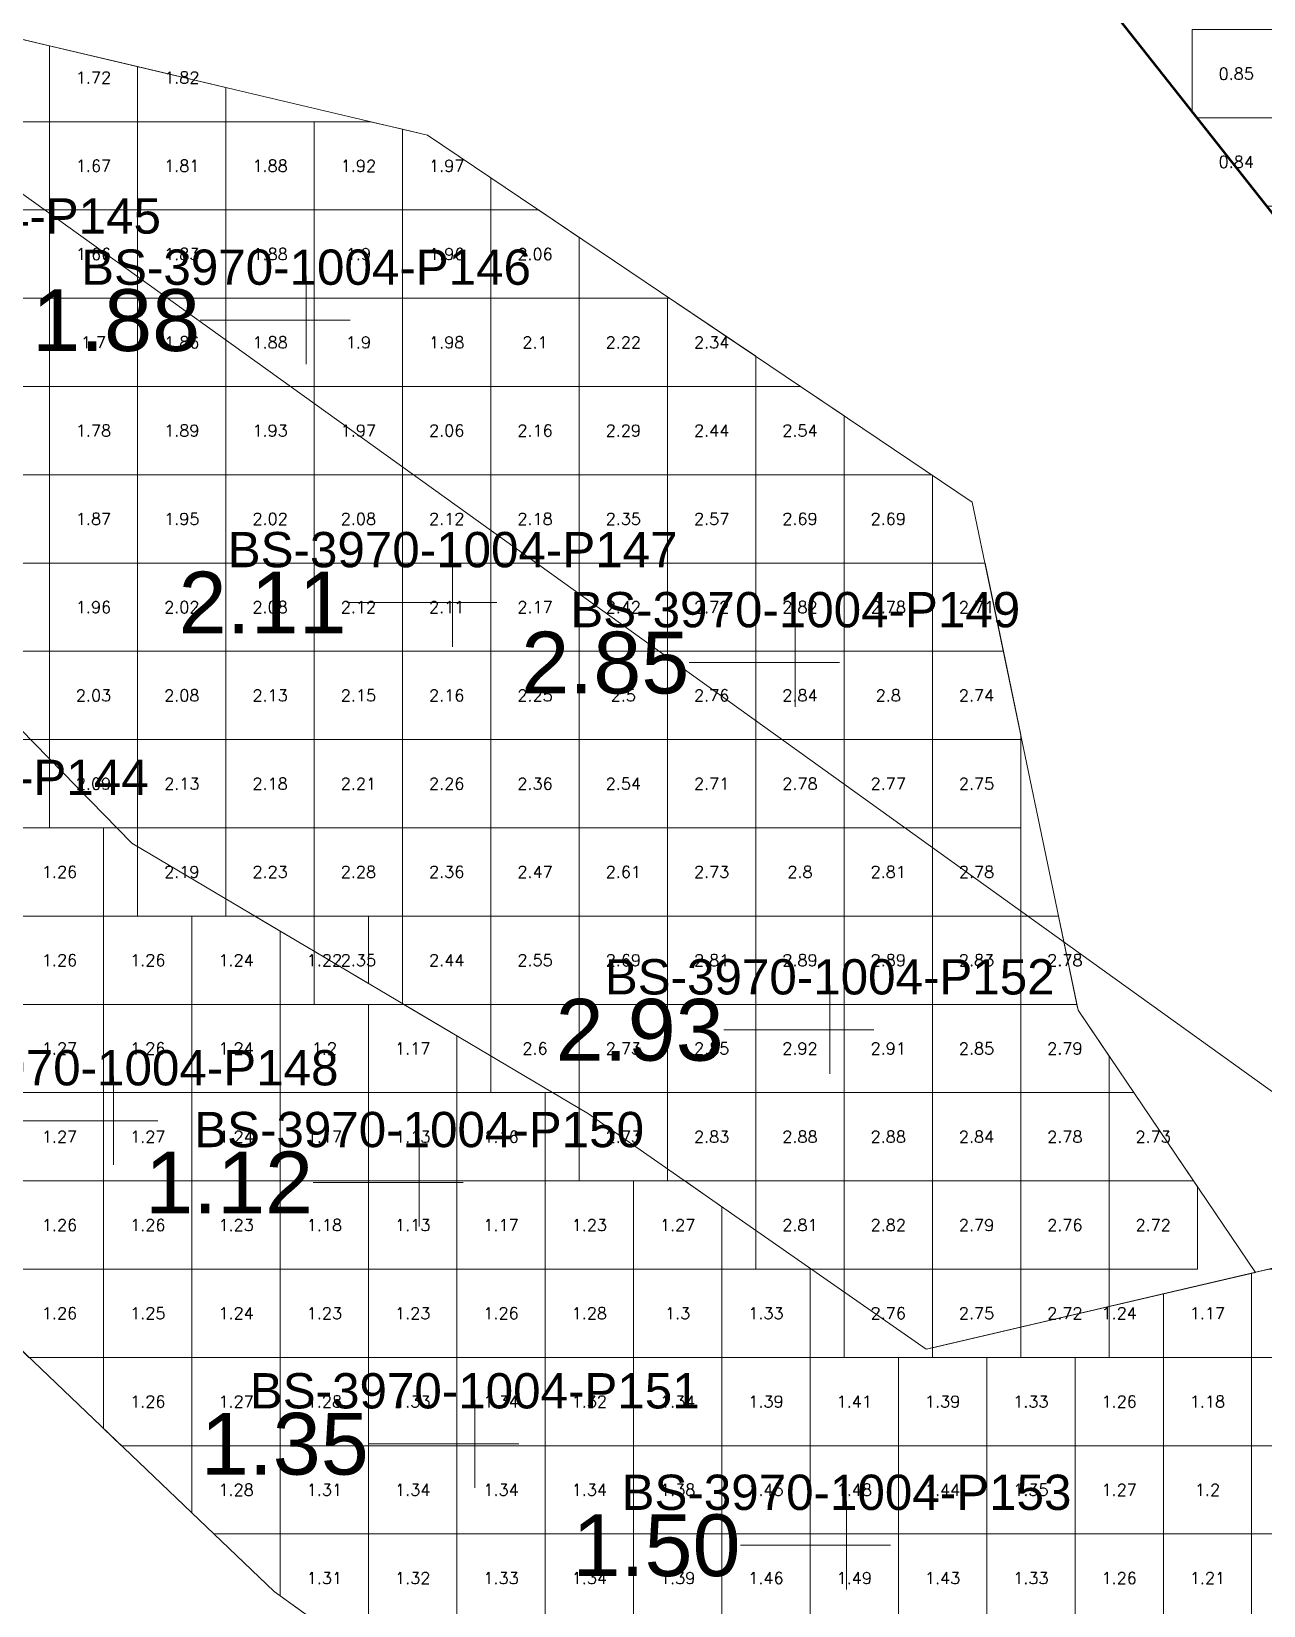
# Model space of a CAD drawing. Header units: inches. Extents: x 469775 to 470079, y 4349683 to 4349873.
# Drawn here: x 469849.16 to 469863.11, y 4349717.59 to 4349735.42 of the extents above; entities that cross this region are included whole.
import ezdxf
from ezdxf.enums import TextEntityAlignment as Align

# ---------------------------------------------------------------- set-up
doc = ezdxf.new("R2010")
doc.units = ezdxf.units.IN
doc.header["$MEASUREMENT"] = 0
for name, color, linetype, lineweight in [('点', 7, 'Continuous', 0), ('爆区方格网', 7, 'Continuous', 0), ('线条', 7, 'Continuous', 0), ('钻孔', 7, 'Continuous', 0)]:
    doc.layers.add(name, color=color, linetype=linetype, lineweight=lineweight)
doc.styles.add('3dmine_textStyle_1', font='txt.shx', dxfattribs={"height": 1, "bigfont": 'gbcbig.shx'})
doc.styles.add('3dmine_textStyle_2', font='arial.ttf', dxfattribs={"height": 1})

msp = doc.modelspace()

# ---------------------------------------------------------------- hatches: boundary and pattern name
at = {"layer": '钻孔', "linetype": 'Continuous', "lineweight": 0, "true_color": 0xff0000, "extrusion": (0, 1, 0)}
for points in [[(-469853.27, 3960.06), (-469852.27, 3960.06), (-469852.27, 3970.06), (-469853.27, 3970.06)], [(-469854.93, 3960.14), (-469853.93, 3960.14), (-469853.93, 3970.14), (-469854.93, 3970.14)], [(-469858.81, 3960.02), (-469857.81, 3960.02), (-469857.81, 3970.02), (-469858.81, 3970.02)], [(-469859.2, 3960.35), (-469858.2, 3960.35), (-469858.2, 3970.35), (-469859.2, 3970.35)], [(-469859.39, 3960.43), (-469858.39, 3960.43), (-469858.39, 3970.43), (-469859.39, 3970.43)]]:
    msp.add_hatch(color=1, dxfattribs=at).paths.add_polyline_path(points, flags=0)
at = {"layer": '钻孔', "linetype": 'Continuous', "lineweight": 0, "true_color": 0x0000ff, "extrusion": (0, 1, 0)}
for points in [[(-469851.09, 3959.98), (-469850.09, 3959.98), (-469850.09, 3970.98), (-469851.09, 3970.98)], [(-469854.55, 3959.53), (-469853.55, 3959.53), (-469853.55, 3970.53), (-469854.55, 3970.53)], [(-469855.18, 3960.48), (-469854.18, 3960.48), (-469854.18, 3970.48), (-469855.18, 3970.48)]]:
    msp.add_hatch(color=5, dxfattribs=at).paths.add_polyline_path(points, flags=0)

# ---------------------------------------------------------------- linework, layer by layer
at = {"color": 7, "linetype": 'Continuous', "lineweight": 0}
for points, elevation in [([(469845.427, 4349736.191), (469868.108, 4349719.891), (469868.108, 4349719.891), (469864.089, 4349732.247), (469861.567, 4349735.442), (469861.304, 4349735.775), (469863.277, 4349745.916), (469858.867, 4349747.095), (469855.24, 4349743.466), (469853.308, 4349743.754), (469850.298, 4349745.551), (469847.477, 4349743.663), (469848.343, 4349739.646), (469845.427, 4349736.191), (469845.427, 4349736.191)], 3966.233), ([(469859.293, 4349720.49), (469855.469, 4349723.158), (469850.298, 4349726.225), (469847.774, 4349728.804), (469845.478, 4349726.059)], 1987.297)]:
    msp.add_lwpolyline(points, dxfattribs=dict(at, elevation=elevation))
at = {"color": 5, "linetype": 'Continuous', "lineweight": 53, "elevation": 3966.246}
msp.add_lwpolyline([(469863.277, 4349745.916), (469862.112, 4349740.002), (469861.303, 4349735.776), (469864.089, 4349732.247), (469868.108, 4349719.891), (469869.089, 4349723.024), (469873.638, 4349721.402), (469875.959, 4349720.708), (469878.965, 4349723.109)], dxfattribs=at)
at = {"color": 1, "linetype": 'Continuous', "lineweight": 0, "true_color": 0xff0000, "elevation": 3972.427}
msp.add_lwpolyline([(469845.427, 4349736.191), (469845.427, 4349736.191), (469853.646, 4349734.245), (469859.815, 4349730.088), (469861.012, 4349724.333), (469863.02, 4349721.36), (469859.293, 4349720.49), (469855.469, 4349723.158), (469850.298, 4349726.225), (469847.774, 4349728.804), (469844.034, 4349731.795), (469843.7, 4349734.237), (469845.427, 4349736.191)], dxfattribs=at)
at = {"color": 5, "linetype": 'Continuous', "lineweight": 0}
msp.add_lwpolyline([(469881.832, 4349708.397), (469873.956, 4349710.541), (469868.207, 4349713.482), (469860.922, 4349712.521), (469856.143, 4349714.688), (469851.91, 4349717.746), (469847.05, 4349722.386), (469845.478, 4349726.059), (469847.774, 4349728.804), (469850.298, 4349726.225), (469855.469, 4349723.158), (469859.293, 4349720.49), (469867.304, 4349722.364), (469868.108, 4349719.891), (469870.688, 4349717.269), (469874.94, 4349716.167), (469880.538, 4349711.441), (469881.832, 4349708.397), (469881.832, 4349708.397)], dxfattribs=at)
at = {"layer": '点', "color": 138, "linetype": 'Continuous', "lineweight": 0, "true_color": 0x004c4c}
for points, elevation in [([(469852.27, 4349731.65), (469852.27, 4349732.65)], 3970.06), ([(469852.77, 4349732.15), (469851.77, 4349732.15)], 3970.06), ([(469853.93, 4349728.45), (469853.93, 4349729.45)], 3970.14), ([(469854.43, 4349728.95), (469853.43, 4349728.95)], 3970.14), ([(469857.81, 4349727.77), (469857.81, 4349728.77)], 3970.02), ([(469858.31, 4349728.27), (469857.31, 4349728.27)], 3970.02), ([(469858.2, 4349723.61), (469858.2, 4349724.61)], 3970.35), ([(469858.7, 4349724.11), (469857.7, 4349724.11)], 3970.35), ([(469850.09, 4349722.58), (469850.09, 4349723.58)], 3970.98), ([(469850.59, 4349723.08), (469849.59, 4349723.08)], 3970.98), ([(469853.55, 4349721.88), (469853.55, 4349722.88)], 3970.53), ([(469854.05, 4349722.38), (469853.05, 4349722.38)], 3970.53), ([(469854.18, 4349718.92), (469854.18, 4349719.92)], 3970.48), ([(469854.68, 4349719.42), (469853.68, 4349719.42)], 3970.48), ([(469858.39, 4349717.77), (469858.39, 4349718.77)], 3970.43), ([(469858.89, 4349718.27), (469857.89, 4349718.27)], 3970.43)]:
    msp.add_lwpolyline(points, dxfattribs=dict(at, elevation=elevation))
at = {"layer": '爆区方格网', "color": 1, "linetype": 'Continuous', "lineweight": 0, "true_color": 0xff0000, "elevation": 3970.35}
for points in [[(469849.363, 4349735.259), (469849.363, 4349734.398), (469848.363, 4349734.398), (469848.363, 4349735.398), (469848.776, 4349735.398), (469849.363, 4349735.259)], [(469850.363, 4349735.023), (469850.363, 4349734.398), (469849.363, 4349734.398), (469849.363, 4349735.259), (469850.363, 4349735.023)], [(469851.363, 4349734.786), (469851.363, 4349734.398), (469850.363, 4349734.398), (469850.363, 4349735.023), (469851.363, 4349734.786)], [(469849.363, 4349733.398), (469848.363, 4349733.398), (469848.363, 4349734.398), (469849.363, 4349734.398), (469849.363, 4349733.398)], [(469850.363, 4349733.398), (469849.363, 4349733.398), (469849.363, 4349734.398), (469850.363, 4349734.398), (469850.363, 4349733.398)], [(469851.363, 4349733.398), (469850.363, 4349733.398), (469850.363, 4349734.398), (469851.363, 4349734.398), (469851.363, 4349733.398)], [(469852.363, 4349733.398), (469851.363, 4349733.398), (469851.363, 4349734.398), (469852.363, 4349734.398), (469852.363, 4349733.398)], [(469853.363, 4349734.312), (469853.363, 4349733.398), (469852.363, 4349733.398), (469852.363, 4349734.398), (469852.999, 4349734.398), (469853.363, 4349734.312)], [(469853.646, 4349734.245), (469854.363, 4349733.762), (469854.363, 4349733.398), (469853.363, 4349733.398), (469853.363, 4349734.312), (469853.646, 4349734.245)], [(469849.363, 4349732.398), (469848.363, 4349732.398), (469848.363, 4349733.398), (469849.363, 4349733.398), (469849.363, 4349732.398)], [(469850.363, 4349732.398), (469849.363, 4349732.398), (469849.363, 4349733.398), (469850.363, 4349733.398), (469850.363, 4349732.398)], [(469851.363, 4349732.398), (469850.363, 4349732.398), (469850.363, 4349733.398), (469851.363, 4349733.398), (469851.363, 4349732.398)], [(469852.363, 4349732.398), (469851.363, 4349732.398), (469851.363, 4349733.398), (469852.363, 4349733.398), (469852.363, 4349732.398)], [(469853.363, 4349732.398), (469852.363, 4349732.398), (469852.363, 4349733.398), (469853.363, 4349733.398), (469853.363, 4349732.398)], [(469854.363, 4349732.398), (469853.363, 4349732.398), (469853.363, 4349733.398), (469854.363, 4349733.398), (469854.363, 4349732.398)], [(469855.363, 4349733.088), (469855.363, 4349732.398), (469854.363, 4349732.398), (469854.363, 4349733.398), (469854.903, 4349733.398), (469855.363, 4349733.088)], [(469849.363, 4349731.398), (469848.363, 4349731.398), (469848.363, 4349732.398), (469849.363, 4349732.398), (469849.363, 4349731.398)], [(469850.363, 4349731.398), (469849.363, 4349731.398), (469849.363, 4349732.398), (469850.363, 4349732.398), (469850.363, 4349731.398)], [(469851.363, 4349731.398), (469850.363, 4349731.398), (469850.363, 4349732.398), (469851.363, 4349732.398), (469851.363, 4349731.398)], [(469852.363, 4349731.398), (469851.363, 4349731.398), (469851.363, 4349732.398), (469852.363, 4349732.398), (469852.363, 4349731.398)], [(469853.363, 4349731.398), (469852.363, 4349731.398), (469852.363, 4349732.398), (469853.363, 4349732.398), (469853.363, 4349731.398)], [(469854.363, 4349731.398), (469853.363, 4349731.398), (469853.363, 4349732.398), (469854.363, 4349732.398), (469854.363, 4349731.398)], [(469855.363, 4349731.398), (469854.363, 4349731.398), (469854.363, 4349732.398), (469855.363, 4349732.398), (469855.363, 4349731.398)], [(469856.363, 4349731.398), (469855.363, 4349731.398), (469855.363, 4349732.398), (469856.363, 4349732.398), (469856.363, 4349731.398)], [(469857.363, 4349731.74), (469857.363, 4349731.398), (469856.363, 4349731.398), (469856.363, 4349732.398), (469856.387, 4349732.398), (469857.363, 4349731.74)], [(469849.363, 4349730.398), (469848.363, 4349730.398), (469848.363, 4349731.398), (469849.363, 4349731.398), (469849.363, 4349730.398)], [(469850.363, 4349730.398), (469849.363, 4349730.398), (469849.363, 4349731.398), (469850.363, 4349731.398), (469850.363, 4349730.398)], [(469851.363, 4349730.398), (469850.363, 4349730.398), (469850.363, 4349731.398), (469851.363, 4349731.398), (469851.363, 4349730.398)], [(469852.363, 4349730.398), (469851.363, 4349730.398), (469851.363, 4349731.398), (469852.363, 4349731.398), (469852.363, 4349730.398)], [(469853.363, 4349730.398), (469852.363, 4349730.398), (469852.363, 4349731.398), (469853.363, 4349731.398), (469853.363, 4349730.398)], [(469854.363, 4349730.398), (469853.363, 4349730.398), (469853.363, 4349731.398), (469854.363, 4349731.398), (469854.363, 4349730.398)], [(469855.363, 4349730.398), (469854.363, 4349730.398), (469854.363, 4349731.398), (469855.363, 4349731.398), (469855.363, 4349730.398)], [(469856.363, 4349730.398), (469855.363, 4349730.398), (469855.363, 4349731.398), (469856.363, 4349731.398), (469856.363, 4349730.398)], [(469857.363, 4349730.398), (469856.363, 4349730.398), (469856.363, 4349731.398), (469857.363, 4349731.398), (469857.363, 4349730.398)], [(469858.363, 4349731.066), (469858.363, 4349730.398), (469857.363, 4349730.398), (469857.363, 4349731.398), (469857.871, 4349731.398), (469858.363, 4349731.066)], [(469849.363, 4349729.398), (469848.363, 4349729.398), (469848.363, 4349730.398), (469849.363, 4349730.398), (469849.363, 4349729.398)], [(469850.363, 4349729.398), (469849.363, 4349729.398), (469849.363, 4349730.398), (469850.363, 4349730.398), (469850.363, 4349729.398)], [(469851.363, 4349729.398), (469850.363, 4349729.398), (469850.363, 4349730.398), (469851.363, 4349730.398), (469851.363, 4349729.398)], [(469852.363, 4349729.398), (469851.363, 4349729.398), (469851.363, 4349730.398), (469852.363, 4349730.398), (469852.363, 4349729.398)], [(469853.363, 4349729.398), (469852.363, 4349729.398), (469852.363, 4349730.398), (469853.363, 4349730.398), (469853.363, 4349729.398)], [(469854.363, 4349729.398), (469853.363, 4349729.398), (469853.363, 4349730.398), (469854.363, 4349730.398), (469854.363, 4349729.398)], [(469855.363, 4349729.398), (469854.363, 4349729.398), (469854.363, 4349730.398), (469855.363, 4349730.398), (469855.363, 4349729.398)], [(469856.363, 4349729.398), (469855.363, 4349729.398), (469855.363, 4349730.398), (469856.363, 4349730.398), (469856.363, 4349729.398)], [(469857.363, 4349729.398), (469856.363, 4349729.398), (469856.363, 4349730.398), (469857.363, 4349730.398), (469857.363, 4349729.398)], [(469858.363, 4349729.398), (469857.363, 4349729.398), (469857.363, 4349730.398), (469858.363, 4349730.398), (469858.363, 4349729.398)], [(469859.363, 4349730.393), (469859.363, 4349729.398), (469858.363, 4349729.398), (469858.363, 4349730.398), (469859.355, 4349730.398), (469859.363, 4349730.393)], [(469849.363, 4349728.398), (469848.363, 4349728.398), (469848.363, 4349729.398), (469849.363, 4349729.398), (469849.363, 4349728.398)], [(469850.363, 4349728.398), (469849.363, 4349728.398), (469849.363, 4349729.398), (469850.363, 4349729.398), (469850.363, 4349728.398)], [(469851.363, 4349728.398), (469850.363, 4349728.398), (469850.363, 4349729.398), (469851.363, 4349729.398), (469851.363, 4349728.398)], [(469852.363, 4349728.398), (469851.363, 4349728.398), (469851.363, 4349729.398), (469852.363, 4349729.398), (469852.363, 4349728.398)], [(469853.363, 4349728.398), (469852.363, 4349728.398), (469852.363, 4349729.398), (469853.363, 4349729.398), (469853.363, 4349728.398)], [(469854.363, 4349728.398), (469853.363, 4349728.398), (469853.363, 4349729.398), (469854.363, 4349729.398), (469854.363, 4349728.398)], [(469855.363, 4349728.398), (469854.363, 4349728.398), (469854.363, 4349729.398), (469855.363, 4349729.398), (469855.363, 4349728.398)], [(469856.363, 4349728.398), (469855.363, 4349728.398), (469855.363, 4349729.398), (469856.363, 4349729.398), (469856.363, 4349728.398)], [(469857.363, 4349728.398), (469856.363, 4349728.398), (469856.363, 4349729.398), (469857.363, 4349729.398), (469857.363, 4349728.398)], [(469858.363, 4349728.398), (469857.363, 4349728.398), (469857.363, 4349729.398), (469858.363, 4349729.398), (469858.363, 4349728.398)], [(469859.363, 4349728.398), (469858.363, 4349728.398), (469858.363, 4349729.398), (469859.363, 4349729.398), (469859.363, 4349728.398)], [(469860.167, 4349728.398), (469859.363, 4349728.398), (469859.363, 4349729.398), (469859.959, 4349729.398), (469860.167, 4349728.398)], [(469849.363, 4349727.398), (469848.363, 4349727.398), (469848.363, 4349728.398), (469849.363, 4349728.398), (469849.363, 4349727.398)], [(469850.363, 4349727.398), (469849.363, 4349727.398), (469849.363, 4349728.398), (469850.363, 4349728.398), (469850.363, 4349727.398)], [(469851.363, 4349727.398), (469850.363, 4349727.398), (469850.363, 4349728.398), (469851.363, 4349728.398), (469851.363, 4349727.398)], [(469852.363, 4349727.398), (469851.363, 4349727.398), (469851.363, 4349728.398), (469852.363, 4349728.398), (469852.363, 4349727.398)], [(469853.363, 4349727.398), (469852.363, 4349727.398), (469852.363, 4349728.398), (469853.363, 4349728.398), (469853.363, 4349727.398)], [(469854.363, 4349727.398), (469853.363, 4349727.398), (469853.363, 4349728.398), (469854.363, 4349728.398), (469854.363, 4349727.398)], [(469855.363, 4349727.398), (469854.363, 4349727.398), (469854.363, 4349728.398), (469855.363, 4349728.398), (469855.363, 4349727.398)], [(469856.363, 4349727.398), (469855.363, 4349727.398), (469855.363, 4349728.398), (469856.363, 4349728.398), (469856.363, 4349727.398)], [(469857.363, 4349727.398), (469856.363, 4349727.398), (469856.363, 4349728.398), (469857.363, 4349728.398), (469857.363, 4349727.398)], [(469858.363, 4349727.398), (469857.363, 4349727.398), (469857.363, 4349728.398), (469858.363, 4349728.398), (469858.363, 4349727.398)], [(469859.363, 4349727.398), (469858.363, 4349727.398), (469858.363, 4349728.398), (469859.363, 4349728.398), (469859.363, 4349727.398)], [(469860.363, 4349727.452), (469860.363, 4349727.398), (469859.363, 4349727.398), (469859.363, 4349728.398), (469860.167, 4349728.398), (469860.363, 4349727.452)], [(469850.363, 4349726.398), (469849.363, 4349726.398), (469849.363, 4349727.398), (469850.363, 4349727.398), (469850.363, 4349726.398)], [(469851.363, 4349726.398), (469850.363, 4349726.398), (469850.363, 4349727.398), (469851.363, 4349727.398), (469851.363, 4349726.398)], [(469852.363, 4349726.398), (469851.363, 4349726.398), (469851.363, 4349727.398), (469852.363, 4349727.398), (469852.363, 4349726.398)], [(469853.363, 4349726.398), (469852.363, 4349726.398), (469852.363, 4349727.398), (469853.363, 4349727.398), (469853.363, 4349726.398)], [(469854.363, 4349726.398), (469853.363, 4349726.398), (469853.363, 4349727.398), (469854.363, 4349727.398), (469854.363, 4349726.398)], [(469855.363, 4349726.398), (469854.363, 4349726.398), (469854.363, 4349727.398), (469855.363, 4349727.398), (469855.363, 4349726.398)], [(469856.363, 4349726.398), (469855.363, 4349726.398), (469855.363, 4349727.398), (469856.363, 4349727.398), (469856.363, 4349726.398)], [(469857.363, 4349726.398), (469856.363, 4349726.398), (469856.363, 4349727.398), (469857.363, 4349727.398), (469857.363, 4349726.398)], [(469858.363, 4349726.398), (469857.363, 4349726.398), (469857.363, 4349727.398), (469858.363, 4349727.398), (469858.363, 4349726.398)], [(469859.363, 4349726.398), (469858.363, 4349726.398), (469858.363, 4349727.398), (469859.363, 4349727.398), (469859.363, 4349726.398)], [(469860.363, 4349726.398), (469859.363, 4349726.398), (469859.363, 4349727.398), (469860.363, 4349727.398), (469860.363, 4349726.398)], [(469851.363, 4349725.398), (469850.363, 4349725.398), (469850.363, 4349726.398), (469851.363, 4349726.398), (469851.363, 4349725.398)], [(469852.363, 4349725.398), (469851.363, 4349725.398), (469851.363, 4349726.398), (469852.363, 4349726.398), (469852.363, 4349725.398)], [(469853.363, 4349725.398), (469852.363, 4349725.398), (469852.363, 4349726.398), (469853.363, 4349726.398), (469853.363, 4349725.398)], [(469854.363, 4349725.398), (469853.363, 4349725.398), (469853.363, 4349726.398), (469854.363, 4349726.398), (469854.363, 4349725.398)], [(469855.363, 4349725.398), (469854.363, 4349725.398), (469854.363, 4349726.398), (469855.363, 4349726.398), (469855.363, 4349725.398)], [(469856.363, 4349725.398), (469855.363, 4349725.398), (469855.363, 4349726.398), (469856.363, 4349726.398), (469856.363, 4349725.398)], [(469857.363, 4349725.398), (469856.363, 4349725.398), (469856.363, 4349726.398), (469857.363, 4349726.398), (469857.363, 4349725.398)], [(469858.363, 4349725.398), (469857.363, 4349725.398), (469857.363, 4349726.398), (469858.363, 4349726.398), (469858.363, 4349725.398)], [(469859.363, 4349725.398), (469858.363, 4349725.398), (469858.363, 4349726.398), (469859.363, 4349726.398), (469859.363, 4349725.398)], [(469860.363, 4349725.398), (469859.363, 4349725.398), (469859.363, 4349726.398), (469860.363, 4349726.398), (469860.363, 4349725.398)], [(469853.363, 4349724.398), (469852.363, 4349724.398), (469852.363, 4349725.398), (469853.363, 4349725.398), (469853.363, 4349724.398)], [(469854.363, 4349724.398), (469853.363, 4349724.398), (469853.363, 4349725.398), (469854.363, 4349725.398), (469854.363, 4349724.398)], [(469855.363, 4349724.398), (469854.363, 4349724.398), (469854.363, 4349725.398), (469855.363, 4349725.398), (469855.363, 4349724.398)], [(469856.363, 4349724.398), (469855.363, 4349724.398), (469855.363, 4349725.398), (469856.363, 4349725.398), (469856.363, 4349724.398)], [(469857.363, 4349724.398), (469856.363, 4349724.398), (469856.363, 4349725.398), (469857.363, 4349725.398), (469857.363, 4349724.398)], [(469858.363, 4349724.398), (469857.363, 4349724.398), (469857.363, 4349725.398), (469858.363, 4349725.398), (469858.363, 4349724.398)], [(469859.363, 4349724.398), (469858.363, 4349724.398), (469858.363, 4349725.398), (469859.363, 4349725.398), (469859.363, 4349724.398)], [(469860.363, 4349724.398), (469859.363, 4349724.398), (469859.363, 4349725.398), (469860.363, 4349725.398), (469860.363, 4349724.398)], [(469860.998, 4349724.398), (469860.363, 4349724.398), (469860.363, 4349725.398), (469860.79, 4349725.398), (469860.998, 4349724.398)], [(469855.363, 4349723.398), (469854.363, 4349723.398), (469854.363, 4349724.398), (469855.363, 4349724.398), (469855.363, 4349723.398)], [(469856.363, 4349723.398), (469855.363, 4349723.398), (469855.363, 4349724.398), (469856.363, 4349724.398), (469856.363, 4349723.398)], [(469857.363, 4349723.398), (469856.363, 4349723.398), (469856.363, 4349724.398), (469857.363, 4349724.398), (469857.363, 4349723.398)], [(469858.363, 4349723.398), (469857.363, 4349723.398), (469857.363, 4349724.398), (469858.363, 4349724.398), (469858.363, 4349723.398)], [(469859.363, 4349723.398), (469858.363, 4349723.398), (469858.363, 4349724.398), (469859.363, 4349724.398), (469859.363, 4349723.398)], [(469860.363, 4349723.398), (469859.363, 4349723.398), (469859.363, 4349724.398), (469860.363, 4349724.398), (469860.363, 4349723.398)], [(469861.012, 4349724.333), (469861.363, 4349723.812), (469861.363, 4349723.398), (469860.363, 4349723.398), (469860.363, 4349724.398), (469860.998, 4349724.398), (469861.012, 4349724.333)], [(469856.363, 4349722.398), (469855.363, 4349722.398), (469855.363, 4349723.398), (469856.363, 4349723.398), (469856.363, 4349722.398)], [(469857.363, 4349722.398), (469856.363, 4349722.398), (469856.363, 4349723.398), (469857.363, 4349723.398), (469857.363, 4349722.398)], [(469858.363, 4349722.398), (469857.363, 4349722.398), (469857.363, 4349723.398), (469858.363, 4349723.398), (469858.363, 4349722.398)], [(469859.363, 4349722.398), (469858.363, 4349722.398), (469858.363, 4349723.398), (469859.363, 4349723.398), (469859.363, 4349722.398)], [(469860.363, 4349722.398), (469859.363, 4349722.398), (469859.363, 4349723.398), (469860.363, 4349723.398), (469860.363, 4349722.398)], [(469861.363, 4349722.398), (469860.363, 4349722.398), (469860.363, 4349723.398), (469861.363, 4349723.398), (469861.363, 4349722.398)], [(469862.318, 4349722.398), (469861.363, 4349722.398), (469861.363, 4349723.398), (469861.643, 4349723.398), (469862.318, 4349722.398)], [(469858.363, 4349721.398), (469857.363, 4349721.398), (469857.363, 4349722.398), (469858.363, 4349722.398), (469858.363, 4349721.398)], [(469859.363, 4349721.398), (469858.363, 4349721.398), (469858.363, 4349722.398), (469859.363, 4349722.398), (469859.363, 4349721.398)], [(469860.363, 4349721.398), (469859.363, 4349721.398), (469859.363, 4349722.398), (469860.363, 4349722.398), (469860.363, 4349721.398)], [(469861.363, 4349721.398), (469860.363, 4349721.398), (469860.363, 4349722.398), (469861.363, 4349722.398), (469861.363, 4349721.398)], [(469862.363, 4349722.332), (469862.363, 4349721.398), (469861.363, 4349721.398), (469861.363, 4349722.398), (469862.318, 4349722.398), (469862.363, 4349722.332)], [(469859.363, 4349720.507), (469859.293, 4349720.49), (469859.363, 4349720.507), (469859.363, 4349720.398), (469858.363, 4349720.398), (469858.363, 4349721.398), (469859.363, 4349721.398), (469859.363, 4349720.507)], [(469860.363, 4349720.741), (469859.363, 4349720.507), (469859.363, 4349721.398), (469860.363, 4349721.398), (469860.363, 4349720.741)], [(469861.363, 4349720.975), (469860.363, 4349720.741), (469860.363, 4349721.398), (469861.363, 4349721.398), (469861.363, 4349720.975)], [(469861.363, 4349720.398), (469860.363, 4349720.398), (469860.363, 4349720.74), (469861.363, 4349720.974), (469861.363, 4349720.398)], [(469860.363, 4349720.398), (469859.363, 4349720.398), (469859.363, 4349720.507), (469860.363, 4349720.74), (469860.363, 4349720.398)]]:
    msp.add_lwpolyline(points, dxfattribs=at)
at = {"layer": '爆区方格网', "color": 4, "linetype": 'Continuous', "lineweight": 0, "true_color": 0x00ffff, "elevation": 3972.193}
for points in [[(469863.304, 4349734.442), (469862.356, 4349734.442), (469862.304, 4349734.508), (469862.304, 4349735.442), (469863.304, 4349735.442), (469863.304, 4349734.442)], [(469863.304, 4349733.442), (469863.146, 4349733.442), (469862.356, 4349734.442), (469863.304, 4349734.442), (469863.304, 4349733.442)]]:
    msp.add_lwpolyline(points, dxfattribs=at)
at = {"layer": '爆区方格网', "color": 5, "linetype": 'Continuous', "lineweight": 0, "true_color": 0x0000ff, "elevation": 3969.32}
for points in [[(469849.978, 4349725.398), (469848.978, 4349725.398), (469848.978, 4349726.398), (469849.978, 4349726.398), (469849.978, 4349725.398)], [(469849.978, 4349724.398), (469848.978, 4349724.398), (469848.978, 4349725.398), (469849.978, 4349725.398), (469849.978, 4349724.398)], [(469850.978, 4349724.398), (469849.978, 4349724.398), (469849.978, 4349725.398), (469850.978, 4349725.398), (469850.978, 4349724.398)], [(469851.978, 4349725.229), (469851.978, 4349724.398), (469850.978, 4349724.398), (469850.978, 4349725.398), (469851.691, 4349725.398), (469851.978, 4349725.229)], [(469852.978, 4349724.636), (469852.363, 4349725), (469852.363, 4349724.398), (469851.978, 4349724.398), (469851.978, 4349725.229), (469852.363, 4349725), (469852.363, 4349725.398), (469852.978, 4349725.398), (469852.978, 4349724.636)], [(469849.978, 4349723.398), (469848.978, 4349723.398), (469848.978, 4349724.398), (469849.978, 4349724.398), (469849.978, 4349723.398)], [(469850.978, 4349723.398), (469849.978, 4349723.398), (469849.978, 4349724.398), (469850.978, 4349724.398), (469850.978, 4349723.398)], [(469851.978, 4349723.398), (469850.978, 4349723.398), (469850.978, 4349724.398), (469851.978, 4349724.398), (469851.978, 4349723.398)], [(469852.978, 4349723.398), (469851.978, 4349723.398), (469851.978, 4349724.398), (469852.978, 4349724.398), (469852.978, 4349723.398)], [(469853.978, 4349724.042), (469853.978, 4349723.398), (469852.978, 4349723.398), (469852.978, 4349724.398), (469853.377, 4349724.398), (469853.978, 4349724.042)], [(469849.978, 4349722.398), (469848.978, 4349722.398), (469848.978, 4349723.398), (469849.978, 4349723.398), (469849.978, 4349722.398)], [(469850.978, 4349722.398), (469849.978, 4349722.398), (469849.978, 4349723.398), (469850.978, 4349723.398), (469850.978, 4349722.398)], [(469851.978, 4349722.398), (469850.978, 4349722.398), (469850.978, 4349723.398), (469851.978, 4349723.398), (469851.978, 4349722.398)], [(469852.978, 4349722.398), (469851.978, 4349722.398), (469851.978, 4349723.398), (469852.978, 4349723.398), (469852.978, 4349722.398)], [(469853.978, 4349722.398), (469852.978, 4349722.398), (469852.978, 4349723.398), (469853.978, 4349723.398), (469853.978, 4349722.398)], [(469854.978, 4349722.398), (469853.978, 4349722.398), (469853.978, 4349723.398), (469854.978, 4349723.398), (469854.978, 4349722.398)], [(469849.978, 4349721.398), (469848.978, 4349721.398), (469848.978, 4349722.398), (469849.978, 4349722.398), (469849.978, 4349721.398)], [(469850.978, 4349721.398), (469849.978, 4349721.398), (469849.978, 4349722.398), (469850.978, 4349722.398), (469850.978, 4349721.398)], [(469851.978, 4349721.398), (469850.978, 4349721.398), (469850.978, 4349722.398), (469851.978, 4349722.398), (469851.978, 4349721.398)], [(469852.978, 4349721.398), (469851.978, 4349721.398), (469851.978, 4349722.398), (469852.978, 4349722.398), (469852.978, 4349721.398)], [(469853.978, 4349721.398), (469852.978, 4349721.398), (469852.978, 4349722.398), (469853.978, 4349722.398), (469853.978, 4349721.398)], [(469854.978, 4349721.398), (469853.978, 4349721.398), (469853.978, 4349722.398), (469854.978, 4349722.398), (469854.978, 4349721.398)], [(469855.978, 4349721.398), (469854.978, 4349721.398), (469854.978, 4349722.398), (469855.978, 4349722.398), (469855.978, 4349721.398)], [(469856.978, 4349722.106), (469856.978, 4349721.398), (469855.978, 4349721.398), (469855.978, 4349722.398), (469856.558, 4349722.398), (469856.978, 4349722.106)], [(469849.978, 4349720.398), (469849.132, 4349720.398), (469848.978, 4349720.546), (469848.978, 4349721.398), (469849.978, 4349721.398), (469849.978, 4349720.398)], [(469850.978, 4349720.398), (469849.978, 4349720.398), (469849.978, 4349721.398), (469850.978, 4349721.398), (469850.978, 4349720.398)], [(469851.978, 4349720.398), (469850.978, 4349720.398), (469850.978, 4349721.398), (469851.978, 4349721.398), (469851.978, 4349720.398)], [(469852.978, 4349720.398), (469851.978, 4349720.398), (469851.978, 4349721.398), (469852.978, 4349721.398), (469852.978, 4349720.398)], [(469853.978, 4349720.398), (469852.978, 4349720.398), (469852.978, 4349721.398), (469853.978, 4349721.398), (469853.978, 4349720.398)], [(469854.978, 4349720.398), (469853.978, 4349720.398), (469853.978, 4349721.398), (469854.978, 4349721.398), (469854.978, 4349720.398)], [(469855.978, 4349720.398), (469854.978, 4349720.398), (469854.978, 4349721.398), (469855.978, 4349721.398), (469855.978, 4349720.398)], [(469856.978, 4349720.398), (469855.978, 4349720.398), (469855.978, 4349721.398), (469856.978, 4349721.398), (469856.978, 4349720.398)], [(469857.978, 4349720.398), (469856.978, 4349720.398), (469856.978, 4349721.398), (469857.978, 4349721.398), (469857.978, 4349720.398)], [(469862.978, 4349720.398), (469861.978, 4349720.398), (469861.978, 4349721.118), (469862.978, 4349721.352), (469862.978, 4349720.398)], [(469861.978, 4349720.398), (469861.363, 4349720.398), (469861.363, 4349720.974), (469860.978, 4349720.884), (469860.978, 4349720.884), (469861.978, 4349721.118), (469861.978, 4349720.398)], [(469850.978, 4349719.398), (469850.179, 4349719.398), (469849.978, 4349719.591), (469849.978, 4349720.398), (469850.978, 4349720.398), (469850.978, 4349719.398)], [(469851.978, 4349719.398), (469850.978, 4349719.398), (469850.978, 4349720.398), (469851.978, 4349720.398), (469851.978, 4349719.398)], [(469852.978, 4349719.398), (469851.978, 4349719.398), (469851.978, 4349720.398), (469852.978, 4349720.398), (469852.978, 4349719.398)], [(469853.978, 4349719.398), (469852.978, 4349719.398), (469852.978, 4349720.398), (469853.978, 4349720.398), (469853.978, 4349719.398)], [(469854.978, 4349719.398), (469853.978, 4349719.398), (469853.978, 4349720.398), (469854.978, 4349720.398), (469854.978, 4349719.398)], [(469855.978, 4349719.398), (469854.978, 4349719.398), (469854.978, 4349720.398), (469855.978, 4349720.398), (469855.978, 4349719.398)], [(469856.978, 4349719.398), (469855.978, 4349719.398), (469855.978, 4349720.398), (469856.978, 4349720.398), (469856.978, 4349719.398)], [(469857.978, 4349719.398), (469856.978, 4349719.398), (469856.978, 4349720.398), (469857.978, 4349720.398), (469857.978, 4349719.398)], [(469858.978, 4349719.398), (469857.978, 4349719.398), (469857.978, 4349720.398), (469858.978, 4349720.398), (469858.978, 4349719.398)], [(469859.978, 4349719.398), (469858.978, 4349719.398), (469858.978, 4349720.398), (469859.978, 4349720.398), (469859.978, 4349719.398)], [(469860.978, 4349719.398), (469859.978, 4349719.398), (469859.978, 4349720.398), (469860.978, 4349720.398), (469860.978, 4349719.398)], [(469861.978, 4349719.398), (469860.978, 4349719.398), (469860.978, 4349720.398), (469861.978, 4349720.398), (469861.978, 4349719.398)], [(469862.978, 4349719.398), (469861.978, 4349719.398), (469861.978, 4349720.398), (469862.978, 4349720.398), (469862.978, 4349719.398)], [(469851.978, 4349718.398), (469851.227, 4349718.398), (469850.978, 4349718.636), (469850.978, 4349719.398), (469851.978, 4349719.398), (469851.978, 4349718.398)], [(469852.978, 4349718.398), (469851.978, 4349718.398), (469851.978, 4349719.398), (469852.978, 4349719.398), (469852.978, 4349718.398)], [(469853.978, 4349718.398), (469852.978, 4349718.398), (469852.978, 4349719.398), (469853.978, 4349719.398), (469853.978, 4349718.398)], [(469854.978, 4349718.398), (469853.978, 4349718.398), (469853.978, 4349719.398), (469854.978, 4349719.398), (469854.978, 4349718.398)], [(469855.978, 4349718.398), (469854.978, 4349718.398), (469854.978, 4349719.398), (469855.978, 4349719.398), (469855.978, 4349718.398)], [(469856.978, 4349718.398), (469855.978, 4349718.398), (469855.978, 4349719.398), (469856.978, 4349719.398), (469856.978, 4349718.398)], [(469857.978, 4349718.398), (469856.978, 4349718.398), (469856.978, 4349719.398), (469857.978, 4349719.398), (469857.978, 4349718.398)], [(469858.978, 4349718.398), (469857.978, 4349718.398), (469857.978, 4349719.398), (469858.978, 4349719.398), (469858.978, 4349718.398)], [(469859.978, 4349718.398), (469858.978, 4349718.398), (469858.978, 4349719.398), (469859.978, 4349719.398), (469859.978, 4349718.398)], [(469860.978, 4349718.398), (469859.978, 4349718.398), (469859.978, 4349719.398), (469860.978, 4349719.398), (469860.978, 4349718.398)], [(469861.978, 4349718.398), (469860.978, 4349718.398), (469860.978, 4349719.398), (469861.978, 4349719.398), (469861.978, 4349718.398)], [(469862.978, 4349718.398), (469861.978, 4349718.398), (469861.978, 4349719.398), (469862.978, 4349719.398), (469862.978, 4349718.398)], [(469852.978, 4349717.398), (469852.391, 4349717.398), (469851.978, 4349717.697), (469851.978, 4349718.398), (469852.978, 4349718.398), (469852.978, 4349717.398)], [(469853.978, 4349717.398), (469852.978, 4349717.398), (469852.978, 4349718.398), (469853.978, 4349718.398), (469853.978, 4349717.398)], [(469854.978, 4349717.398), (469853.978, 4349717.398), (469853.978, 4349718.398), (469854.978, 4349718.398), (469854.978, 4349717.398)], [(469855.978, 4349717.398), (469854.978, 4349717.398), (469854.978, 4349718.398), (469855.978, 4349718.398), (469855.978, 4349717.398)], [(469856.978, 4349717.398), (469855.978, 4349717.398), (469855.978, 4349718.398), (469856.978, 4349718.398), (469856.978, 4349717.398)], [(469857.978, 4349717.398), (469856.978, 4349717.398), (469856.978, 4349718.398), (469857.978, 4349718.398), (469857.978, 4349717.398)], [(469858.978, 4349717.398), (469857.978, 4349717.398), (469857.978, 4349718.398), (469858.978, 4349718.398), (469858.978, 4349717.398)], [(469859.978, 4349717.398), (469858.978, 4349717.398), (469858.978, 4349718.398), (469859.978, 4349718.398), (469859.978, 4349717.398)], [(469860.978, 4349717.398), (469859.978, 4349717.398), (469859.978, 4349718.398), (469860.978, 4349718.398), (469860.978, 4349717.398)], [(469861.978, 4349717.398), (469860.978, 4349717.398), (469860.978, 4349718.398), (469861.978, 4349718.398), (469861.978, 4349717.398)], [(469862.978, 4349717.398), (469861.978, 4349717.398), (469861.978, 4349718.398), (469862.978, 4349718.398), (469862.978, 4349717.398)]]:
    msp.add_lwpolyline(points, dxfattribs=at)
at = {"layer": '爆区方格网', "color": 5, "linetype": 'Continuous', "lineweight": 0, "elevation": 3969.32}
for points in [[(469863.978, 4349720.398), (469862.978, 4349720.398), (469862.978, 4349721.352), (469863.175, 4349721.398), (469863.978, 4349721.398), (469863.978, 4349720.398)], [(469863.978, 4349719.398), (469862.978, 4349719.398), (469862.978, 4349720.398), (469863.978, 4349720.398), (469863.978, 4349719.398)], [(469863.978, 4349718.398), (469862.978, 4349718.398), (469862.978, 4349719.398), (469863.978, 4349719.398), (469863.978, 4349718.398)], [(469863.978, 4349717.398), (469862.978, 4349717.398), (469862.978, 4349718.398), (469863.978, 4349718.398), (469863.978, 4349717.398)]]:
    msp.add_lwpolyline(points, dxfattribs=at)
at = {"layer": '线条', "color": 138, "linetype": 'Continuous', "lineweight": 0, "true_color": 0x004c4c}
for points, elevation in [([(469852.27, 4349732.15), (469852.27, 4349732.15), (469852.27, 4349732.15)], 3970.06), ([(469853.93, 4349728.95), (469853.93, 4349728.95), (469853.93, 4349728.95)], 3970.14), ([(469857.81, 4349728.27), (469857.81, 4349728.27), (469857.81, 4349728.27)], 3970.02), ([(469858.2, 4349724.11), (469858.2, 4349724.11), (469858.2, 4349724.11)], 3970.35), ([(469850.09, 4349723.08), (469850.09, 4349723.08), (469850.09, 4349723.08)], 3970.98), ([(469853.55, 4349722.38), (469853.55, 4349722.38), (469853.55, 4349722.38)], 3970.53), ([(469854.18, 4349719.42), (469854.18, 4349719.42), (469854.18, 4349719.42)], 3970.48), ([(469858.39, 4349718.27), (469858.39, 4349718.27), (469858.39, 4349718.27)], 3970.43)]:
    msp.add_lwpolyline(points, dxfattribs=dict(at, elevation=elevation))
at = {"layer": '钻孔', "color": 1, "linetype": 'Continuous', "lineweight": 0, "true_color": 0xff0000}
for points, elevation in [([(469852.27, 4349732.15), (469851.07, 4349732.15)], 3970.06), ([(469852.27, 4349732.15), (469851.07, 4349732.15)], 3960.06), ([(469853.93, 4349728.95), (469852.73, 4349728.95)], 3970.14), ([(469853.93, 4349728.95), (469852.73, 4349728.95)], 3960.14), ([(469857.81, 4349728.27), (469856.61, 4349728.27)], 3970.02), ([(469857.81, 4349728.27), (469856.61, 4349728.27)], 3960.02), ([(469858.2, 4349724.11), (469857, 4349724.11)], 3970.35), ([(469858.2, 4349724.11), (469857, 4349724.11)], 3960.35), ([(469858.39, 4349718.27), (469857.19, 4349718.27)], 3970.43), ([(469858.39, 4349718.27), (469857.19, 4349718.27)], 3960.43)]:
    msp.add_lwpolyline(points, dxfattribs=dict(at, elevation=elevation))
at = {"layer": '钻孔', "color": 5, "linetype": 'Continuous', "lineweight": 0, "true_color": 0x0000ff}
for points, elevation in [([(469850.09, 4349723.08), (469848.89, 4349723.08)], 3970.98), ([(469850.09, 4349723.08), (469848.89, 4349723.08)], 3959.98), ([(469853.55, 4349722.38), (469852.35, 4349722.38)], 3970.53), ([(469853.55, 4349722.38), (469852.35, 4349722.38)], 3959.53), ([(469854.18, 4349719.42), (469852.98, 4349719.42)], 3970.48), ([(469854.18, 4349719.42), (469852.98, 4349719.42)], 3960.48)]:
    msp.add_lwpolyline(points, dxfattribs=dict(at, elevation=elevation))

# ---------------------------------------------------------------- texts
at = {"color": 1, "linetype": 'Continuous', "lineweight": 0, "true_color": 0xff0000, "style": '3dmine_textStyle_1'}
for s, p in [('1.72', (469849.863, 4349734.898, 3970.35)), ('1.82', (469850.863, 4349734.898, 3970.35)), ('1.67', (469849.863, 4349733.898, 3970.35)), ('1.81', (469850.863, 4349733.898, 3970.35)), ('1.88', (469851.863, 4349733.898, 3970.35)), ('1.92', (469852.863, 4349733.898, 3970.35)), ('1.97', (469853.863, 4349733.898, 3970.35)), ('1.66', (469849.863, 4349732.898, 3970.35)), ('1.83', (469850.863, 4349732.898, 3970.35)), ('1.88', (469851.863, 4349732.898, 3970.35)), ('1.9', (469852.863, 4349732.898, 3970.35)), ('1.96', (469853.863, 4349732.898, 3970.35)), ('2.06', (469854.863, 4349732.898, 3970.35)), ('1.7', (469849.863, 4349731.898, 3970.35)), ('1.86', (469850.863, 4349731.898, 3970.35)), ('1.88', (469851.863, 4349731.898, 3970.35)), ('1.9', (469852.863, 4349731.898, 3970.35)), ('1.98', (469853.863, 4349731.898, 3970.35)), ('2.1', (469854.863, 4349731.898, 3970.35)), ('2.22', (469855.863, 4349731.898, 3970.35)), ('2.34', (469856.863, 4349731.898, 3970.35)), ('1.78', (469849.863, 4349730.898, 3970.35)), ('1.89', (469850.863, 4349730.898, 3970.35)), ('1.93', (469851.863, 4349730.898, 3970.35)), ('1.97', (469852.863, 4349730.898, 3970.35)), ('2.06', (469853.863, 4349730.898, 3970.35)), ('2.16', (469854.863, 4349730.898, 3970.35)), ('2.29', (469855.863, 4349730.898, 3970.35)), ('2.44', (469856.863, 4349730.898, 3970.35)), ('2.54', (469857.863, 4349730.898, 3970.35)), ('1.87', (469849.863, 4349729.898, 3970.35)), ('1.95', (469850.863, 4349729.898, 3970.35)), ('2.02', (469851.863, 4349729.898, 3970.35)), ('2.08', (469852.863, 4349729.898, 3970.35)), ('2.12', (469853.863, 4349729.898, 3970.35)), ('2.18', (469854.863, 4349729.898, 3970.35)), ('2.35', (469855.863, 4349729.898, 3970.35)), ('2.57', (469856.863, 4349729.898, 3970.35)), ('2.69', (469857.863, 4349729.898, 3970.35)), ('2.69', (469858.863, 4349729.898, 3970.35)), ('1.96', (469849.863, 4349728.898, 3970.35)), ('2.02', (469850.863, 4349728.898, 3970.35)), ('2.08', (469851.863, 4349728.898, 3970.35)), ('2.12', (469852.863, 4349728.898, 3970.35)), ('2.11', (469853.863, 4349728.898, 3970.35)), ('2.17', (469854.863, 4349728.898, 3970.35)), ('2.42', (469855.863, 4349728.898, 3970.35)), ('2.72', (469856.863, 4349728.898, 3970.35)), ('2.82', (469857.863, 4349728.898, 3970.35)), ('2.78', (469858.863, 4349728.898, 3970.35)), ('2.71', (469859.863, 4349728.898, 3970.35)), ('2.03', (469849.863, 4349727.898, 3970.35)), ('2.08', (469850.863, 4349727.898, 3970.35)), ('2.13', (469851.863, 4349727.898, 3970.35)), ('2.15', (469852.863, 4349727.898, 3970.35)), ('2.16', (469853.863, 4349727.898, 3970.35)), ('2.25', (469854.863, 4349727.898, 3970.35)), ('2.5', (469855.863, 4349727.898, 3970.35)), ('2.76', (469856.863, 4349727.898, 3970.35)), ('2.84', (469857.863, 4349727.898, 3970.35)), ('2.8', (469858.863, 4349727.898, 3970.35)), ('2.74', (469859.863, 4349727.898, 3970.35)), ('2.09', (469849.863, 4349726.898, 3970.35)), ('2.13', (469850.863, 4349726.898, 3970.35)), ('2.18', (469851.863, 4349726.898, 3970.35)), ('2.21', (469852.863, 4349726.898, 3970.35)), ('2.26', (469853.863, 4349726.898, 3970.35)), ('2.36', (469854.863, 4349726.898, 3970.35)), ('2.54', (469855.863, 4349726.898, 3970.35)), ('2.71', (469856.863, 4349726.898, 3970.35)), ('2.78', (469857.863, 4349726.898, 3970.35)), ('2.77', (469858.863, 4349726.898, 3970.35)), ('2.75', (469859.863, 4349726.898, 3970.35)), ('2.19', (469850.863, 4349725.898, 3970.35)), ('2.23', (469851.863, 4349725.898, 3970.35)), ('2.28', (469852.863, 4349725.898, 3970.35)), ('2.36', (469853.863, 4349725.898, 3970.35)), ('2.47', (469854.863, 4349725.898, 3970.35)), ('2.61', (469855.863, 4349725.898, 3970.35)), ('2.73', (469856.863, 4349725.898, 3970.35)), ('2.8', (469857.863, 4349725.898, 3970.35)), ('2.81', (469858.863, 4349725.898, 3970.35)), ('2.78', (469859.863, 4349725.898, 3970.35)), ('2.35', (469852.863, 4349724.898, 3970.35)), ('2.44', (469853.863, 4349724.898, 3970.35)), ('2.55', (469854.863, 4349724.898, 3970.35)), ('2.69', (469855.863, 4349724.898, 3970.35)), ('2.81', (469856.863, 4349724.898, 3970.35)), ('2.89', (469857.863, 4349724.898, 3970.35)), ('2.89', (469858.863, 4349724.898, 3970.35)), ('2.83', (469859.863, 4349724.898, 3970.35)), ('2.78', (469860.863, 4349724.898, 3970.35)), ('2.6', (469854.863, 4349723.898, 3970.35)), ('2.73', (469855.863, 4349723.898, 3970.35)), ('2.85', (469856.863, 4349723.898, 3970.35)), ('2.92', (469857.863, 4349723.898, 3970.35)), ('2.91', (469858.863, 4349723.898, 3970.35)), ('2.85', (469859.863, 4349723.898, 3970.35)), ('2.79', (469860.863, 4349723.898, 3970.35)), ('2.73', (469855.863, 4349722.898, 3970.35)), ('2.83', (469856.863, 4349722.898, 3970.35)), ('2.88', (469857.863, 4349722.898, 3970.35)), ('2.88', (469858.863, 4349722.898, 3970.35)), ('2.84', (469859.863, 4349722.898, 3970.35)), ('2.78', (469860.863, 4349722.898, 3970.35)), ('2.73', (469861.863, 4349722.898, 3970.35)), ('2.81', (469857.863, 4349721.898, 3970.35)), ('2.82', (469858.863, 4349721.898, 3970.35)), ('2.79', (469859.863, 4349721.898, 3970.35)), ('2.76', (469860.863, 4349721.898, 3970.35)), ('2.72', (469861.863, 4349721.898, 3970.35)), ('2.76', (469858.863, 4349720.898, 3970.35)), ('2.75', (469859.863, 4349720.898, 3970.35)), ('2.72', (469860.863, 4349720.898, 3970.35))]:
    msp.add_text(s, height=0.1333, dxfattribs=at).set_placement(p, align=Align.MIDDLE_CENTER)
at = {"color": 4, "linetype": 'Continuous', "lineweight": 0, "true_color": 0x00ffff, "style": '3dmine_textStyle_1'}
for s, p in [('0.85', (469862.804, 4349734.942, 3972.193)), ('0.84', (469862.804, 4349733.942, 3972.193))]:
    msp.add_text(s, height=0.1333, dxfattribs=at).set_placement(p, align=Align.MIDDLE_CENTER)
at = {"color": 5, "linetype": 'Continuous', "lineweight": 0, "true_color": 0x0000ff, "style": '3dmine_textStyle_1'}
for s, p in [('1.26', (469849.478, 4349725.898, 3969.32)), ('1.26', (469849.478, 4349724.898, 3969.32)), ('1.26', (469850.478, 4349724.898, 3969.32)), ('1.24', (469851.478, 4349724.898, 3969.32)), ('1.22', (469852.478, 4349724.898, 3969.32)), ('1.27', (469849.478, 4349723.898, 3969.32)), ('1.26', (469850.478, 4349723.898, 3969.32)), ('1.24', (469851.478, 4349723.898, 3969.32)), ('1.2', (469852.478, 4349723.898, 3969.32)), ('1.17', (469853.478, 4349723.898, 3969.32)), ('1.27', (469849.478, 4349722.898, 3969.32)), ('1.27', (469850.478, 4349722.898, 3969.32)), ('1.24', (469851.478, 4349722.898, 3969.32)), ('1.17', (469852.478, 4349722.898, 3969.32)), ('1.13', (469853.478, 4349722.898, 3969.32)), ('1.16', (469854.478, 4349722.898, 3969.32)), ('1.26', (469849.478, 4349721.898, 3969.32)), ('1.26', (469850.478, 4349721.898, 3969.32)), ('1.23', (469851.478, 4349721.898, 3969.32)), ('1.18', (469852.478, 4349721.898, 3969.32)), ('1.13', (469853.478, 4349721.898, 3969.32)), ('1.17', (469854.478, 4349721.898, 3969.32)), ('1.23', (469855.478, 4349721.898, 3969.32)), ('1.27', (469856.478, 4349721.898, 3969.32)), ('1.26', (469849.478, 4349720.898, 3969.32)), ('1.25', (469850.478, 4349720.898, 3969.32)), ('1.24', (469851.478, 4349720.898, 3969.32)), ('1.23', (469852.478, 4349720.898, 3969.32)), ('1.23', (469853.478, 4349720.898, 3969.32)), ('1.26', (469854.478, 4349720.898, 3969.32)), ('1.28', (469855.478, 4349720.898, 3969.32)), ('1.3', (469856.478, 4349720.898, 3969.32)), ('1.33', (469857.478, 4349720.898, 3969.32)), ('1.24', (469861.478, 4349720.898, 3969.32)), ('1.17', (469862.478, 4349720.898, 3969.32)), ('1.26', (469850.478, 4349719.898, 3969.32)), ('1.27', (469851.478, 4349719.898, 3969.32)), ('1.28', (469852.478, 4349719.898, 3969.32)), ('1.33', (469853.478, 4349719.898, 3969.32)), ('1.34', (469854.478, 4349719.898, 3969.32)), ('1.32', (469855.478, 4349719.898, 3969.32)), ('1.34', (469856.478, 4349719.898, 3969.32)), ('1.39', (469857.478, 4349719.898, 3969.32)), ('1.41', (469858.478, 4349719.898, 3969.32)), ('1.39', (469859.478, 4349719.898, 3969.32)), ('1.33', (469860.478, 4349719.898, 3969.32)), ('1.26', (469861.478, 4349719.898, 3969.32)), ('1.18', (469862.478, 4349719.898, 3969.32)), ('1.28', (469851.478, 4349718.898, 3969.32)), ('1.31', (469852.478, 4349718.898, 3969.32)), ('1.34', (469853.478, 4349718.898, 3969.32)), ('1.34', (469854.478, 4349718.898, 3969.32)), ('1.34', (469855.478, 4349718.898, 3969.32)), ('1.38', (469856.478, 4349718.898, 3969.32)), ('1.45', (469857.478, 4349718.898, 3969.32)), ('1.48', (469858.478, 4349718.898, 3969.32)), ('1.44', (469859.478, 4349718.898, 3969.32)), ('1.35', (469860.478, 4349718.898, 3969.32)), ('1.27', (469861.478, 4349718.898, 3969.32)), ('1.2', (469862.478, 4349718.898, 3969.32)), ('1.31', (469852.478, 4349717.898, 3969.32)), ('1.32', (469853.478, 4349717.898, 3969.32)), ('1.33', (469854.478, 4349717.898, 3969.32)), ('1.34', (469855.478, 4349717.898, 3969.32)), ('1.39', (469856.478, 4349717.898, 3969.32)), ('1.46', (469857.478, 4349717.898, 3969.32)), ('1.49', (469858.478, 4349717.898, 3969.32)), ('1.43', (469859.478, 4349717.898, 3969.32)), ('1.33', (469860.478, 4349717.898, 3969.32)), ('1.26', (469861.478, 4349717.898, 3969.32)), ('1.21', (469862.478, 4349717.898, 3969.32))]:
    msp.add_text(s, height=0.1333, dxfattribs=at).set_placement(p, align=Align.MIDDLE_CENTER)
at = {"layer": '钻孔', "color": 138, "linetype": 'Continuous', "lineweight": 0, "true_color": 0x004c4c, "style": '3dmine_textStyle_2'}
for s, p in [('BS-3970-1004-P145', (469848.08, 4349733.13, 3971.1)), ('BS-3970-1004-P146', (469852.27, 4349732.55, 3970.06)), ('BS-3970-1004-P147', (469853.93, 4349729.35, 3970.14)), ('BS-3970-1004-P149', (469857.81, 4349728.67, 3970.02)), ('BS-3970-1004-P144', (469847.94, 4349726.77, 3970.34)), ('BS-3970-1004-P152', (469858.2, 4349724.51, 3970.35)), ('BS-3970-1004-P148', (469850.09, 4349723.48, 3970.98)), ('BS-3970-1004-P150', (469853.55, 4349722.78, 3970.53)), ('BS-3970-1004-P151', (469854.18, 4349719.82, 3970.48)), ('BS-3970-1004-P153', (469858.39, 4349718.67, 3970.43))]:
    msp.add_text(s, height=0.4, dxfattribs=at).set_placement(p, align=Align.CENTER)
at = {"layer": '钻孔', "color": 1, "linetype": 'Continuous', "lineweight": 0, "true_color": 0xff0000, "style": '3dmine_textStyle_2'}
for s, p in [('1.88', (469851.07, 4349732.15, 3965.06)), ('2.11', (469852.73, 4349728.95, 3965.14)), ('2.85', (469856.61, 4349728.27, 3965.02)), ('2.93', (469857, 4349724.11, 3965.35)), ('1.50', (469857.19, 4349718.27, 3965.43))]:
    msp.add_text(s, height=0.7, dxfattribs=at).set_placement(p, align=Align.MIDDLE_RIGHT)
at = {"layer": '钻孔', "color": 5, "linetype": 'Continuous', "lineweight": 0, "true_color": 0x0000ff, "style": '3dmine_textStyle_2'}
for s, p in [('1.12', (469852.35, 4349722.38, 3965.03)), ('1.35', (469852.98, 4349719.42, 3965.48))]:
    msp.add_text(s, height=0.7, dxfattribs=at).set_placement(p, align=Align.MIDDLE_RIGHT)

doc.saveas('drawing.dxf')
